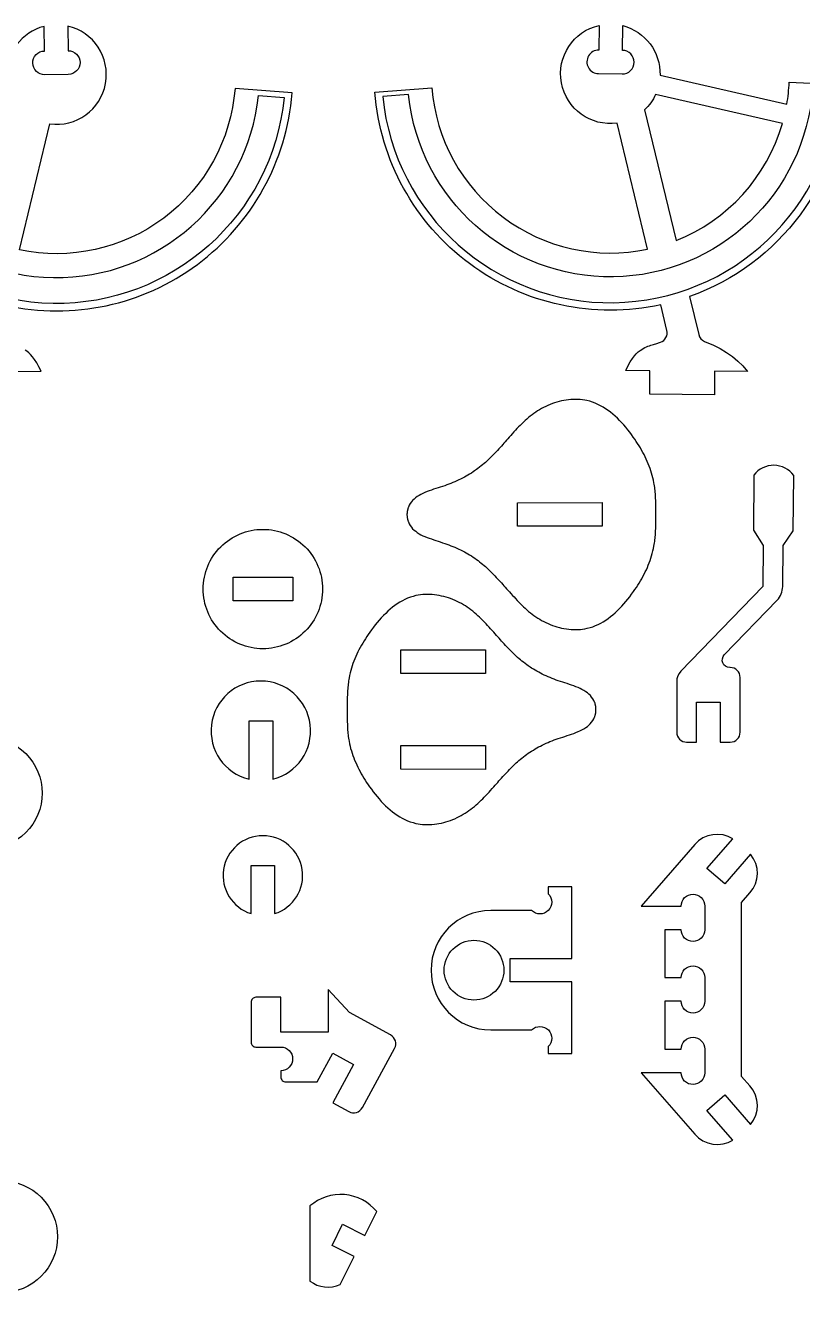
# Model space of a CAD drawing. Extents: x 792.4 to 836.1, y 6.7 to 36.6.
# Drawn here: x 815.18 to 823.39, y 23.25 to 36.63 of the extents above; entities that cross this region are included whole.
import ezdxf

# ---------------------------------------------------------------- set-up
doc = ezdxf.new("R2010")
doc.units = 0
for name, color, linetype in [('EXTERNAL_CUT', 1, 'CONTINUOUS'), ('INTERNAL_CUT', 5, 'CONTINUOUS'), ('POCKET_CUT_1_1MM', 3, 'CONTINUOUS')]:
    doc.layers.add(name, color=color, linetype=linetype)

msp = doc.modelspace()

# ---------------------------------------------------------------- linework, layer by layer
at = {"layer": 'EXTERNAL_CUT', "flags": 128}
for points in [[(817.999, 35.914), (817.396, 35.961, -0.45294), (815.119, 34.258), (815.439, 35.588, 0.955312), (815.629, 36.621), (815.632, 36.36, -1), (815.635, 36.11), (815.386, 36.107, -0.414214), (815.259, 36.23, -0.414214), (815.383, 36.357), (815.379, 36.617, 0.349016), (814.985, 36.096)], [(818.873, 35.922), (819.476, 35.969, 0.45294), (821.753, 34.265), (821.433, 35.596, -0.955312), (821.243, 36.628), (821.24, 36.367, 1), (821.237, 36.118), (821.487, 36.115, 0.414214), (821.613, 36.238, 0.414214), (821.49, 36.364), (821.493, 36.625, -0.349016), (821.887, 36.103), (823.226, 35.795, 0.030871), (823.252, 36.027), (823.855, 35.999, -0.304486), (822.198, 33.764), (822.295, 33.363, 0.237553), (822.356, 33.291), (822.45, 33.251), (822.522, 33.215), (822.59, 33.175), (822.652, 33.132), (822.71, 33.084), (822.763, 33.032), (822.811, 32.973), (822.463, 32.976), (822.461, 32.727), (821.778, 32.733), (821.78, 32.982), (821.526, 32.985), (821.548, 33.03), (821.572, 33.074), (821.594, 33.109), (821.616, 33.138), (821.636, 33.161), (821.656, 33.18), (821.675, 33.194), (821.693, 33.207), (821.71, 33.217), (821.727, 33.226), (821.743, 33.233), (821.759, 33.24), (821.774, 33.246), (821.789, 33.25), (821.803, 33.255), (821.816, 33.259), (821.829, 33.262), (821.842, 33.266), (821.891, 33.283, 0.38801), (821.96, 33.407), (821.895, 33.678, -0.454969), (818.873, 35.922)], [(814.978, 33.67, 0.454969), (817.999, 35.914)], [(822.168, 29.06), (822.273, 29.06), (822.273, 29.481), (822.522, 29.481), (822.522, 29.06), (822.628, 29.06, 0.414214), (822.733, 29.165), (822.733, 29.743, 0.414214), (822.628, 29.848), (822.623, 29.848, -0.661891), (822.566, 29.982), (823.124, 30.559, 0.19179), (823.183, 30.703), (823.187, 31.136), (823.294, 31.292), (823.299, 31.876, 0.5), (822.879, 31.88), (822.873, 31.297), (822.977, 31.138), (822.972, 30.705), (822.107, 29.809, 0.194384), (822.063, 29.7), (822.063, 29.165, 0.414214), (822.168, 29.06)], [(818.321, 30.677, -0.414214), (817.69, 30.046, -0.414214), (817.06, 30.677, -0.414214), (817.69, 31.307, -0.414214), (818.321, 30.677)], [(817.544, 28.669), (817.544, 29.285), (817.794, 29.285), (817.794, 28.669, 0.886757), (817.669, 29.705, 0.886757), (817.544, 28.669)], [(815.358, 28.522, -0.414214), (814.768, 27.932, -0.414214), (814.178, 28.522, -0.414214), (814.768, 29.112, -0.414214), (815.358, 28.522)], [(817.566, 27.25), (817.566, 27.756), (817.815, 27.756), (817.815, 27.25, 0.859604), (817.69, 28.072, 0.859604), (817.566, 27.25)], [(822.656, 28.04, 0.365977), (822.253, 27.979), (821.687, 27.33), (822.11, 27.33, -0.414214), (822.235, 27.455, -0.414214), (822.359, 27.33), (822.359, 27.08, -0.414214), (822.235, 26.955, -0.414214), (822.11, 27.08), (821.939, 27.08), (821.939, 26.574), (822.11, 26.574, -0.414214), (822.235, 26.699, -0.414214), (822.359, 26.574), (822.359, 26.325, -0.414214), (822.235, 26.2, -0.414214), (822.11, 26.325), (821.939, 26.325), (821.939, 25.819), (822.11, 25.819, -0.414214), (822.235, 25.944, -0.414214), (822.359, 25.819), (822.359, 25.569, -0.414214), (822.235, 25.445, -0.414214), (822.11, 25.569), (821.687, 25.569), (822.253, 24.92, 0.365977), (822.656, 24.859), (822.382, 25.172), (822.57, 25.336), (822.844, 25.023, 0.365977), (822.837, 25.43), (822.749, 25.531), (822.749, 27.368), (822.837, 27.469, 0.365977), (822.844, 27.876), (822.57, 27.563), (822.382, 27.727), (822.656, 28.04)], [(820.956, 26.777), (820.956, 27.533), (820.706, 27.533), (820.706, 27.459, -1), (820.53, 27.283), (820.098, 27.283, 1), (820.098, 26.022), (820.53, 26.022, -1), (820.706, 25.845), (820.706, 25.772), (820.956, 25.772), (820.956, 26.528), (820.302, 26.528), (820.302, 26.777), (820.956, 26.777)], [(817.565, 26.313), (817.565, 25.893, 0.414214), (817.617, 25.841), (817.88, 25.841, -1), (817.88, 25.591), (817.88, 25.525, 0.414214), (817.933, 25.473), (818.265, 25.473), (818.429, 25.775), (818.649, 25.656), (818.429, 25.252), (818.6, 25.159, 0.414214), (818.742, 25.201), (819.082, 25.827, 0.414214), (819.04, 25.969), (818.607, 26.205), (818.379, 26.45), (818.379, 25.998), (817.88, 25.998), (817.88, 26.366), (817.617, 26.366, 0.414214), (817.565, 26.313)], [(815.521, 23.838, -0.414214), (814.931, 23.248, -0.414214), (814.341, 23.838, -0.414214), (814.931, 24.428, -0.414214), (815.521, 23.838)], [(818.188, 24.163), (818.188, 23.37, 0.278069), (818.507, 23.334), (818.655, 23.629), (818.421, 23.747), (818.533, 23.97), (818.768, 23.852), (818.894, 24.103, 0.423887), (818.188, 24.163)]]:
    msp.add_lwpolyline(points, format="xyb", dxfattribs=at)
for points in [[(815.092, 32.975), (815.347, 32.977), (815.324, 33.023), (815.301, 33.066), (815.278, 33.101), (815.256, 33.13), (815.236, 33.153), (815.216, 33.172), (815.198, 33.187), (815.18, 33.199)], [(821.842, 31.465), (821.842, 31.481), (821.842, 31.498), (821.842, 31.515), (821.842, 31.532), (821.842, 31.549), (821.842, 31.566), (821.842, 31.583), (821.841, 31.599), (821.841, 31.616), (821.84, 31.633), (821.839, 31.65), (821.838, 31.667), (821.837, 31.683), (821.835, 31.7), (821.834, 31.717), (821.832, 31.734), (821.83, 31.75), (821.827, 31.767), (821.825, 31.783), (821.822, 31.799), (821.817, 31.825), (821.811, 31.851), (821.804, 31.876), (821.797, 31.901), (821.789, 31.926), (821.781, 31.951), (821.772, 31.975), (821.762, 32), (821.752, 32.024), (821.741, 32.048), (821.73, 32.072), (821.718, 32.096), (821.705, 32.119), (821.692, 32.143), (821.679, 32.166), (821.665, 32.189), (821.65, 32.212), (821.636, 32.235), (821.62, 32.258), (821.604, 32.28), (821.585, 32.307), (821.566, 32.333), (821.545, 32.359), (821.525, 32.384), (821.503, 32.409), (821.481, 32.434), (821.459, 32.457), (821.436, 32.48), (821.412, 32.502), (821.388, 32.523), (821.363, 32.543), (821.338, 32.562), (821.312, 32.58), (821.286, 32.597), (821.259, 32.612), (821.231, 32.626), (821.203, 32.639), (821.174, 32.65), (821.145, 32.659), (821.115, 32.666), (821.092, 32.671), (821.068, 32.675), (821.043, 32.677), (821.019, 32.679), (820.994, 32.679), (820.97, 32.679), (820.945, 32.677), (820.92, 32.675), (820.895, 32.672), (820.87, 32.668), (820.846, 32.663), (820.821, 32.657), (820.797, 32.65), (820.773, 32.643), (820.749, 32.634), (820.725, 32.625), (820.702, 32.616), (820.679, 32.605), (820.657, 32.594), (820.635, 32.582), (820.614, 32.57), (820.593, 32.557), (820.573, 32.544), (820.554, 32.53), (820.534, 32.516), (820.516, 32.501), (820.497, 32.486), (820.479, 32.471), (820.461, 32.455), (820.443, 32.438), (820.426, 32.422), (820.409, 32.405), (820.392, 32.388), (820.375, 32.37), (820.359, 32.353), (820.342, 32.335), (820.326, 32.317), (820.31, 32.299), (820.294, 32.281), (820.278, 32.262), (820.264, 32.247), (820.251, 32.232), (820.237, 32.217), (820.224, 32.202), (820.21, 32.186), (820.196, 32.171), (820.183, 32.156), (820.169, 32.141), (820.155, 32.127), (820.141, 32.112), (820.127, 32.097), (820.113, 32.083), (820.099, 32.069), (820.085, 32.055), (820.071, 32.041), (820.056, 32.027), (820.041, 32.014), (820.027, 32.001), (820.012, 31.988), (819.996, 31.976), (819.98, 31.962), (819.963, 31.949), (819.946, 31.937), (819.928, 31.924), (819.911, 31.913), (819.893, 31.901), (819.875, 31.89), (819.856, 31.879), (819.838, 31.868), (819.819, 31.858), (819.8, 31.847), (819.78, 31.838), (819.76, 31.828), (819.74, 31.819), (819.719, 31.81), (819.699, 31.801), (819.677, 31.792), (819.656, 31.784), (819.634, 31.776), (819.612, 31.768), (819.588, 31.76), (819.565, 31.753), (819.541, 31.745), (819.518, 31.737), (819.494, 31.73), (819.471, 31.722), (819.448, 31.713), (819.425, 31.705), (819.403, 31.696), (819.382, 31.686), (819.361, 31.676), (819.341, 31.665), (819.322, 31.653), (819.304, 31.64), (819.288, 31.627), (819.273, 31.612), (819.259, 31.596), (819.247, 31.579), (819.236, 31.561), (819.228, 31.541), (819.226, 31.537), (819.225, 31.534), (819.224, 31.53), (819.223, 31.526), (819.222, 31.522), (819.221, 31.518), (819.22, 31.515), (819.219, 31.511), (819.218, 31.507), (819.217, 31.503), (819.216, 31.499), (819.216, 31.495), (819.215, 31.491), (819.215, 31.487), (819.214, 31.483), (819.214, 31.479), (819.214, 31.475), (819.213, 31.471), (819.213, 31.467), (819.213, 31.463), (819.213, 31.459), (819.213, 31.455), (819.214, 31.451), (819.214, 31.447), (819.214, 31.443), (819.215, 31.439), (819.215, 31.435), (819.216, 31.431), (819.216, 31.427), (819.217, 31.423), (819.218, 31.419), (819.219, 31.415), (819.22, 31.411), (819.221, 31.407), (819.222, 31.404), (819.223, 31.4), (819.224, 31.396), (819.225, 31.392), (819.226, 31.388), (819.228, 31.385), (819.236, 31.365), (819.247, 31.347), (819.259, 31.33), (819.273, 31.314), (819.288, 31.299), (819.305, 31.286), (819.322, 31.273), (819.341, 31.261), (819.361, 31.25), (819.382, 31.24), (819.403, 31.23), (819.426, 31.221), (819.448, 31.213), (819.471, 31.205), (819.495, 31.197), (819.518, 31.189), (819.542, 31.181), (819.565, 31.174), (819.589, 31.166), (819.612, 31.158), (819.634, 31.15), (819.656, 31.142), (819.678, 31.134), (819.699, 31.125), (819.72, 31.117), (819.74, 31.108), (819.761, 31.098), (819.78, 31.089), (819.8, 31.079), (819.819, 31.069), (819.838, 31.059), (819.857, 31.048), (819.875, 31.037), (819.894, 31.026), (819.911, 31.014), (819.929, 31.002), (819.946, 30.99), (819.964, 30.977), (819.98, 30.965), (819.997, 30.951), (820.012, 30.939), (820.027, 30.926), (820.042, 30.913), (820.057, 30.9), (820.071, 30.886), (820.086, 30.872), (820.1, 30.858), (820.114, 30.844), (820.128, 30.83), (820.142, 30.815), (820.156, 30.8), (820.17, 30.786), (820.184, 30.771), (820.197, 30.756), (820.211, 30.741), (820.224, 30.726), (820.238, 30.71), (820.252, 30.695), (820.265, 30.68), (820.279, 30.665), (820.295, 30.647), (820.311, 30.628), (820.327, 30.61), (820.344, 30.593), (820.36, 30.575), (820.377, 30.557), (820.393, 30.54), (820.41, 30.523), (820.427, 30.506), (820.445, 30.489), (820.462, 30.473), (820.48, 30.457), (820.498, 30.441), (820.517, 30.426), (820.536, 30.411), (820.555, 30.397), (820.575, 30.383), (820.595, 30.37), (820.615, 30.357), (820.636, 30.345), (820.658, 30.334), (820.681, 30.323), (820.704, 30.312), (820.727, 30.302), (820.75, 30.293), (820.774, 30.285), (820.798, 30.278), (820.823, 30.271), (820.847, 30.265), (820.872, 30.26), (820.897, 30.256), (820.922, 30.253), (820.946, 30.251), (820.971, 30.249), (820.996, 30.249), (821.021, 30.249), (821.045, 30.251), (821.069, 30.253), (821.093, 30.257), (821.117, 30.262), (821.147, 30.269), (821.176, 30.279), (821.204, 30.29), (821.233, 30.302), (821.26, 30.316), (821.287, 30.332), (821.313, 30.348), (821.339, 30.366), (821.365, 30.385), (821.389, 30.405), (821.413, 30.427), (821.437, 30.449), (821.46, 30.472), (821.483, 30.495), (821.504, 30.52), (821.526, 30.545), (821.547, 30.57), (821.567, 30.596), (821.586, 30.622), (821.605, 30.649), (821.621, 30.671), (821.637, 30.694), (821.651, 30.717), (821.666, 30.74), (821.68, 30.763), (821.693, 30.786), (821.706, 30.81), (821.719, 30.833), (821.73, 30.857), (821.742, 30.881), (821.753, 30.905), (821.763, 30.929), (821.773, 30.954), (821.782, 30.979), (821.79, 31.003), (821.798, 31.028), (821.805, 31.053), (821.811, 31.079), (821.817, 31.104), (821.822, 31.13), (821.825, 31.146), (821.828, 31.163), (821.83, 31.179), (821.832, 31.196), (821.834, 31.212), (821.836, 31.229), (821.837, 31.246), (821.838, 31.263), (821.839, 31.279), (821.84, 31.296), (821.841, 31.313), (821.841, 31.33), (821.842, 31.347), (821.842, 31.364), (821.842, 31.38), (821.842, 31.397), (821.842, 31.414), (821.842, 31.431), (821.842, 31.448), (821.842, 31.465)], [(818.581, 29.405), (818.581, 29.388), (818.581, 29.371), (818.581, 29.354), (818.581, 29.338), (818.581, 29.321), (818.581, 29.304), (818.582, 29.287), (818.582, 29.27), (818.583, 29.253), (818.583, 29.236), (818.584, 29.22), (818.585, 29.203), (818.586, 29.186), (818.588, 29.169), (818.589, 29.153), (818.591, 29.136), (818.593, 29.119), (818.596, 29.103), (818.598, 29.086), (818.601, 29.07), (818.606, 29.044), (818.612, 29.019), (818.618, 28.994), (818.626, 28.968), (818.633, 28.944), (818.642, 28.919), (818.651, 28.894), (818.66, 28.87), (818.671, 28.845), (818.682, 28.821), (818.693, 28.797), (818.705, 28.774), (818.717, 28.75), (818.73, 28.727), (818.744, 28.703), (818.758, 28.68), (818.772, 28.657), (818.787, 28.634), (818.802, 28.611), (818.818, 28.589), (818.837, 28.562), (818.857, 28.536), (818.877, 28.51), (818.898, 28.485), (818.919, 28.46), (818.941, 28.435), (818.963, 28.412), (818.986, 28.389), (819.01, 28.367), (819.034, 28.346), (819.059, 28.326), (819.084, 28.306), (819.11, 28.289), (819.136, 28.272), (819.163, 28.256), (819.191, 28.242), (819.219, 28.23), (819.248, 28.219), (819.277, 28.21), (819.307, 28.202), (819.33, 28.197), (819.354, 28.194), (819.378, 28.191), (819.403, 28.19), (819.427, 28.189), (819.452, 28.189), (819.477, 28.191), (819.502, 28.193), (819.527, 28.196), (819.551, 28.201), (819.576, 28.206), (819.601, 28.211), (819.625, 28.218), (819.649, 28.226), (819.673, 28.234), (819.697, 28.243), (819.72, 28.252), (819.743, 28.263), (819.765, 28.274), (819.787, 28.286), (819.808, 28.298), (819.829, 28.31), (819.849, 28.324), (819.868, 28.337), (819.888, 28.352), (819.907, 28.366), (819.925, 28.382), (819.943, 28.397), (819.961, 28.413), (819.979, 28.429), (819.996, 28.446), (820.013, 28.463), (820.03, 28.48), (820.047, 28.497), (820.063, 28.515), (820.08, 28.533), (820.096, 28.551), (820.112, 28.569), (820.129, 28.587), (820.145, 28.605), (820.158, 28.62), (820.172, 28.635), (820.185, 28.651), (820.199, 28.666), (820.212, 28.681), (820.226, 28.696), (820.24, 28.711), (820.254, 28.726), (820.267, 28.741), (820.281, 28.755), (820.295, 28.77), (820.309, 28.784), (820.323, 28.798), (820.338, 28.812), (820.352, 28.826), (820.367, 28.84), (820.381, 28.853), (820.396, 28.866), (820.411, 28.879), (820.426, 28.892), (820.443, 28.905), (820.46, 28.918), (820.477, 28.93), (820.494, 28.943), (820.512, 28.954), (820.53, 28.966), (820.548, 28.977), (820.566, 28.988), (820.585, 28.999), (820.604, 29.009), (820.623, 29.019), (820.643, 29.029), (820.663, 29.039), (820.683, 29.048), (820.704, 29.057), (820.724, 29.066), (820.746, 29.074), (820.767, 29.083), (820.789, 29.091), (820.811, 29.098), (820.835, 29.106), (820.858, 29.114), (820.882, 29.121), (820.905, 29.129), (820.929, 29.137), (820.952, 29.145), (820.975, 29.153), (820.998, 29.162), (821.02, 29.171), (821.041, 29.18), (821.062, 29.191), (821.082, 29.202), (821.101, 29.213), (821.119, 29.226), (821.135, 29.24), (821.15, 29.254), (821.164, 29.27), (821.176, 29.287), (821.187, 29.305), (821.196, 29.325), (821.197, 29.329), (821.198, 29.332), (821.199, 29.336), (821.201, 29.34), (821.202, 29.344), (821.203, 29.348), (821.204, 29.351), (821.205, 29.355), (821.206, 29.359), (821.206, 29.363), (821.207, 29.367), (821.208, 29.371), (821.208, 29.375), (821.209, 29.379), (821.209, 29.383), (821.209, 29.387), (821.21, 29.391), (821.21, 29.395), (821.21, 29.399), (821.21, 29.403), (821.21, 29.407), (821.21, 29.411), (821.21, 29.415), (821.209, 29.419), (821.209, 29.423), (821.209, 29.427), (821.208, 29.431), (821.208, 29.435), (821.207, 29.439), (821.206, 29.443), (821.206, 29.447), (821.205, 29.451), (821.204, 29.455), (821.203, 29.459), (821.202, 29.463), (821.201, 29.466), (821.2, 29.47), (821.198, 29.474), (821.197, 29.478), (821.196, 29.481), (821.187, 29.501), (821.177, 29.519), (821.164, 29.536), (821.151, 29.552), (821.135, 29.567), (821.119, 29.58), (821.101, 29.593), (821.082, 29.605), (821.062, 29.616), (821.042, 29.626), (821.02, 29.636), (820.998, 29.645), (820.975, 29.654), (820.952, 29.662), (820.929, 29.67), (820.906, 29.678), (820.882, 29.685), (820.858, 29.693), (820.835, 29.701), (820.812, 29.708), (820.79, 29.716), (820.768, 29.724), (820.746, 29.733), (820.725, 29.741), (820.704, 29.75), (820.683, 29.759), (820.663, 29.768), (820.643, 29.778), (820.624, 29.788), (820.605, 29.798), (820.586, 29.808), (820.567, 29.819), (820.549, 29.83), (820.53, 29.841), (820.513, 29.853), (820.495, 29.865), (820.478, 29.877), (820.46, 29.89), (820.444, 29.903), (820.427, 29.916), (820.412, 29.928), (820.397, 29.941), (820.382, 29.954), (820.367, 29.968), (820.353, 29.981), (820.338, 29.995), (820.324, 30.009), (820.31, 30.023), (820.296, 30.038), (820.282, 30.052), (820.268, 30.067), (820.254, 30.082), (820.241, 30.097), (820.227, 30.112), (820.213, 30.127), (820.2, 30.142), (820.186, 30.157), (820.173, 30.172), (820.159, 30.187), (820.146, 30.203), (820.13, 30.221), (820.114, 30.239), (820.097, 30.257), (820.081, 30.275), (820.065, 30.293), (820.048, 30.31), (820.031, 30.328), (820.014, 30.345), (819.997, 30.362), (819.98, 30.379), (819.962, 30.395), (819.945, 30.411), (819.926, 30.426), (819.908, 30.442), (819.889, 30.456), (819.87, 30.471), (819.85, 30.484), (819.83, 30.498), (819.809, 30.51), (819.788, 30.523), (819.766, 30.534), (819.744, 30.545), (819.721, 30.556), (819.698, 30.566), (819.674, 30.575), (819.651, 30.583), (819.626, 30.59), (819.602, 30.597), (819.578, 30.603), (819.553, 30.608), (819.528, 30.612), (819.503, 30.615), (819.478, 30.618), (819.454, 30.619), (819.429, 30.62), (819.404, 30.619), (819.38, 30.618), (819.356, 30.615), (819.332, 30.611), (819.308, 30.607), (819.278, 30.599), (819.249, 30.59), (819.22, 30.579), (819.192, 30.566), (819.165, 30.553), (819.138, 30.537), (819.111, 30.521), (819.086, 30.503), (819.06, 30.484), (819.036, 30.463), (819.011, 30.442), (818.988, 30.42), (818.965, 30.397), (818.942, 30.374), (818.92, 30.349), (818.899, 30.325), (818.878, 30.299), (818.858, 30.273), (818.838, 30.247), (818.819, 30.221), (818.803, 30.198), (818.788, 30.175), (818.773, 30.152), (818.759, 30.129), (818.745, 30.106), (818.731, 30.083), (818.718, 30.06), (818.706, 30.036), (818.694, 30.012), (818.682, 29.988), (818.671, 29.964), (818.661, 29.94), (818.651, 29.915), (818.642, 29.891), (818.634, 29.866), (818.626, 29.841), (818.619, 29.816), (818.613, 29.791), (818.607, 29.765), (818.602, 29.74), (818.599, 29.723), (818.596, 29.707), (818.594, 29.69), (818.592, 29.674), (818.59, 29.657), (818.588, 29.64), (818.587, 29.624), (818.585, 29.607), (818.584, 29.59), (818.584, 29.573), (818.583, 29.556), (818.582, 29.54), (818.582, 29.523), (818.581, 29.506), (818.581, 29.489), (818.581, 29.472), (818.581, 29.455), (818.581, 29.438), (818.581, 29.422), (818.581, 29.405)]]:
    msp.add_lwpolyline(points, dxfattribs=at)
at = {"layer": 'INTERNAL_CUT', "flags": 128}
msp.add_lwpolyline([(821.724, 35.735), (822.056, 34.356, 0.232502), (823.179, 35.591), (821.84, 35.898, -0.096231), (821.724, 35.735)], format="xyb", dxfattribs=at)
for points in [[(821.275, 31.589), (821.275, 31.339), (820.382, 31.339), (820.382, 31.588), (821.275, 31.589)], [(817.375, 30.552), (817.375, 30.802), (818.006, 30.802), (818.006, 30.552), (817.375, 30.552)], [(819.148, 29.785), (819.148, 30.035), (820.042, 30.034), (820.042, 29.785), (819.148, 29.785)], [(819.148, 28.774), (819.148, 29.024), (820.041, 29.023), (820.041, 28.773), (819.148, 28.774)]]:
    msp.add_lwpolyline(points, dxfattribs=at)
at = {"layer": 'POCKET_CUT_1_1MM', "flags": 128}
for points in [[(817.916, 35.868, -0.919165), (813.099, 35.943), (813.372, 35.956, 0.916612), (817.643, 35.889), (817.916, 35.868)], [(818.957, 35.876, 0.919165), (823.773, 35.95), (823.5, 35.963, -0.916612), (819.229, 35.897), (818.957, 35.876)], [(819.921, 26.968, -0.414214), (820.237, 26.652, -0.414214), (819.921, 26.337, -0.414214), (819.606, 26.652, -0.414214), (819.921, 26.968)]]:
    msp.add_lwpolyline(points, format="xyb", dxfattribs=at)

doc.saveas('drawing.dxf')
